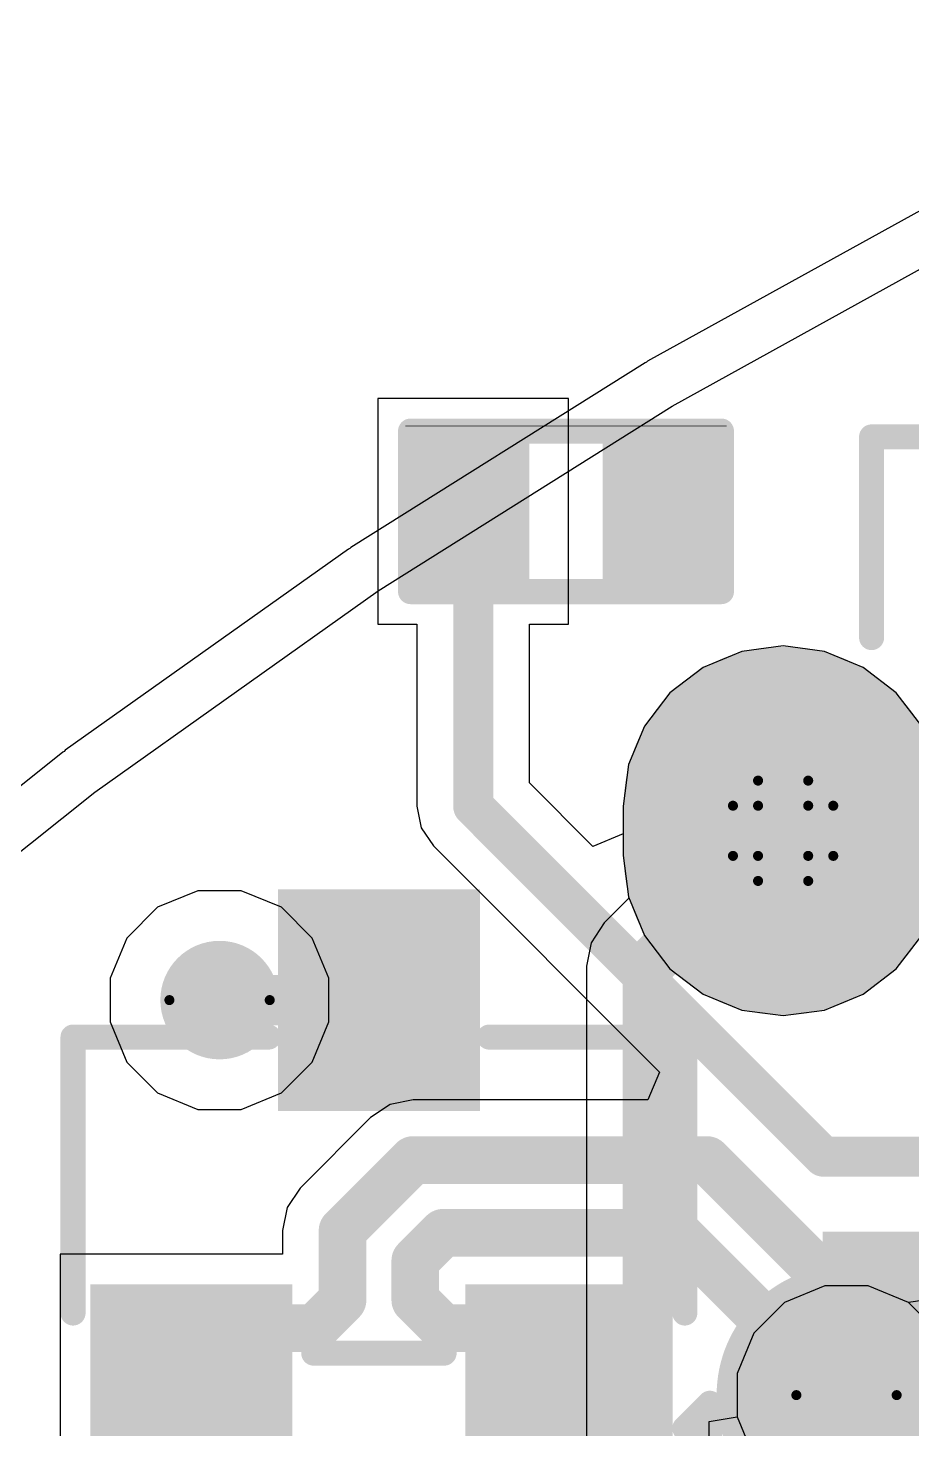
# Model space of a CAD drawing. Header units: inches. Extents: x -30 to 282, y -86 to 78.
# Drawn here: x -9.1 to -4.62, y -23.41 to -16.32 of the extents above; entities that cross this region are included whole.
import ezdxf

# ---------------------------------------------------------------- set-up
doc = ezdxf.new("R2010")
doc.units = ezdxf.units.IN
for name, color, linetype in [('Board Outline', 216, 'Continuous'), ('Bottom Layer', 5, 'Continuous'), ('Bottom Overlay', 54, 'Continuous'), ('Bottom Paste', 16, 'Continuous'), ('Bottom Solder', 6, 'Continuous'), ('Drill Drawing', 1, 'Continuous'), ('GND 01', 76, 'Continuous'), ('GND 02', 16, 'Continuous'), ('Multi-Layer', 9, 'Continuous'), ('Pad Holes', 156, 'Continuous'), ('PWR', 156, 'Continuous'), ('SIG 01', 90, 'Continuous'), ('Top Layer', 1, 'Continuous'), ('Top Solder', 216, 'Continuous'), ('Via Holes', 16, 'Continuous')]:
    doc.layers.add(name, color=color, linetype=linetype)

# ---------------------------------------------------------------- blocks, each defined once
blk = doc.blocks.new('TYPE_C_31_D_06_B_47')
at = {"layer": 'Bottom Layer'}
h = blk.add_hatch(color=5, dxfattribs=at)
edge = h.paths.add_edge_path()
edge.add_arc((-2.525, -2.15), 0.55, 90, 270)
edge.add_line((-2.525, -2.7), (-2.275, -2.7))
edge.add_arc((-2.275, -2.15), 0.55, 270, 450)
edge.add_line((-2.275, -1.6), (-2.525, -1.6))
at = {"layer": 'Bottom Solder'}
h = blk.add_hatch(color=6, dxfattribs=at)
edge = h.paths.add_edge_path()
edge.add_arc((-2.525, -2.15), 0.6516, 90, 270)
edge.add_line((-2.525, -2.8016), (-2.275, -2.8016))
edge.add_arc((-2.275, -2.15), 0.6516, 270, 450)
edge.add_line((-2.275, -1.4984), (-2.525, -1.4984))
at = {"layer": 'GND 01'}
h = blk.add_hatch(color=76, dxfattribs=at)
edge = h.paths.add_edge_path()
edge.add_arc((-2.525, -2.15), 0.808, 90, 270)
edge.add_line((-2.525, -2.958), (-2.275, -2.958))
edge.add_arc((-2.275, -2.15), 0.808, 270, 450)
edge.add_line((-2.275, -1.342), (-2.525, -1.342))
at = {"layer": 'GND 02'}
h = blk.add_hatch(color=16, dxfattribs=at)
edge = h.paths.add_edge_path()
edge.add_arc((-2.525, -2.15), 0.808, 90, 270)
edge.add_line((-2.525, -2.958), (-2.275, -2.958))
edge.add_arc((-2.275, -2.15), 0.808, 270, 450)
edge.add_line((-2.275, -1.342), (-2.525, -1.342))
at = {"layer": 'Multi-Layer'}
h = blk.add_hatch(color=9, dxfattribs=at)
edge = h.paths.add_edge_path()
edge.add_arc((-2.525, -2.15), 0.55, 90, 270)
edge.add_line((-2.525, -2.7), (-2.275, -2.7))
edge.add_arc((-2.275, -2.15), 0.55, 270, 450)
edge.add_line((-2.275, -1.6), (-2.525, -1.6))
at = {"layer": 'Pad Holes'}
h = blk.add_hatch(color=7, dxfattribs=at)
edge = h.paths.add_edge_path()
edge.add_arc((-2.525, -2.15), 0.3, 90, 270)
edge.add_line((-2.525, -2.45), (-2.275, -2.45))
edge.add_arc((-2.275, -2.15), 0.3, 270, 450)
edge.add_line((-2.275, -1.85), (-2.525, -1.85))
at = {"layer": 'PWR'}
h = blk.add_hatch(color=156, dxfattribs=at)
edge = h.paths.add_edge_path()
edge.add_arc((-2.525, -2.15), 0.55, 90, 270)
edge.add_line((-2.525, -2.7), (-2.275, -2.7))
edge.add_arc((-2.275, -2.15), 0.55, 270, 450)
edge.add_line((-2.275, -1.6), (-2.525, -1.6))
at = {"layer": 'SIG 01'}
h = blk.add_hatch(color=90, dxfattribs=at)
edge = h.paths.add_edge_path()
edge.add_arc((-2.525, -2.15), 0.55, 90, 270)
edge.add_line((-2.525, -2.7), (-2.275, -2.7))
edge.add_arc((-2.275, -2.15), 0.55, 270, 450)
edge.add_line((-2.275, -1.6), (-2.525, -1.6))
at = {"layer": 'Top Layer'}
h = blk.add_hatch(color=1, dxfattribs=at)
edge = h.paths.add_edge_path()
edge.add_arc((-2.525, -2.15), 0.55, 90, 270)
edge.add_line((-2.525, -2.7), (-2.275, -2.7))
edge.add_arc((-2.275, -2.15), 0.55, 270, 450)
edge.add_line((-2.275, -1.6), (-2.525, -1.6))
at = {"layer": 'Top Solder'}
h = blk.add_hatch(color=216, dxfattribs=at)
edge = h.paths.add_edge_path()
edge.add_arc((-2.525, -2.15), 0.6516, 90, 270)
edge.add_line((-2.525, -2.8016), (-2.275, -2.8016))
edge.add_arc((-2.275, -2.15), 0.6516, 270, 450)
edge.add_line((-2.275, -1.4984), (-2.525, -1.4984))
at = {"layer": 'Bottom Overlay', "const_width": 0.127}
for points in [[(-4.3942, -1.7018), (-4.3942, 1.7018)], [(-3.3782, -1.7018), (-4.3942, -1.7018)]]:
    blk.add_lwpolyline(points, dxfattribs=at)
at = {"layer": 'Bottom Overlay', "const_width": 0.0635}
for points in [[(-4.4259, -1.7018, 1), (-4.3624, -1.7018, 1)], [(-4.4259, -1.7018, 1), (-4.3624, -1.7018, 1)], [(-3.4099, -1.7018, 1), (-3.3464, -1.7018, 1)]]:
    blk.add_lwpolyline(points, format="xyb", close=True, dxfattribs=at)
blk = doc.blocks.new('R___0402_B_91')
at = {"layer": 'Bottom Layer'}
for points in [[(-0.2413, 0.3175), (-0.2413, -0.3175), (-0.6985, -0.3175), (-0.6985, 0.3175)], [(0.6985, 0.3175), (0.6985, -0.3175), (0.2413, -0.3175), (0.2413, 0.3175)]]:
    blk.add_hatch(color=5, dxfattribs=at).paths.add_polyline_path(points)
at = {"layer": 'Bottom Paste'}
for points in [[(-0.2413, 0.3175), (-0.2413, -0.3175), (-0.6985, -0.3175), (-0.6985, 0.3175)], [(0.6985, 0.3175), (0.6985, -0.3175), (0.2413, -0.3175), (0.2413, 0.3175)]]:
    blk.add_hatch(color=16, dxfattribs=at).paths.add_polyline_path(points)
at = {"layer": 'Bottom Solder'}
for points in [[(-0.1863, 0.3725), (-0.1863, -0.3725), (-0.7535, -0.3725), (-0.7535, 0.3725)], [(0.7535, 0.3725), (0.7535, -0.3725), (0.1863, -0.3725), (0.1863, 0.3725)]]:
    blk.add_hatch(color=6, dxfattribs=at).paths.add_polyline_path(points)
at = {"layer": 'Bottom Overlay'}
for points, const_width in [([(-0.7874, -0.4064), (-0.7874, 0.4064)], 0.127), ([(-0.7874, 0.4064), (0.7874, 0.4064)], 0.127), ([(-0.8128, 0.4318), (0.8128, 0.4318)], 0.00323), ([(0.7874, -0.4064), (0.7874, 0.4064)], 0.127), ([(-0.7874, -0.4064), (0.7874, -0.4064)], 0.127)]:
    blk.add_lwpolyline(points, dxfattribs=dict(at, const_width=const_width))
for points, const_width in [([(-0.8191, 0.4064, 1), (-0.7556, 0.4064, 1)], 0.0635), ([(-0.8191, 0.4064, 1), (-0.7556, 0.4064, 1)], 0.0635), ([(-0.8136, 0.4318, 1), (-0.812, 0.4318, 1)], 0.00161), ([(0.7556, 0.4064, 1), (0.8191, 0.4064, 1)], 0.0635), ([(0.7556, 0.4064, 1), (0.8191, 0.4064, 1)], 0.0635), ([(0.812, 0.4318, 1), (0.8136, 0.4318, 1)], 0.00161), ([(-0.8191, -0.4064, 1), (-0.7556, -0.4064, 1)], 0.0635), ([(-0.8191, -0.4064, 1), (-0.7556, -0.4064, 1)], 0.0635), ([(0.7556, -0.4064, 1), (0.8191, -0.4064, 1)], 0.0635), ([(0.7556, -0.4064, 1), (0.8191, -0.4064, 1)], 0.0635)]:
    blk.add_lwpolyline(points, format="xyb", close=True, dxfattribs=dict(at, const_width=const_width))
blk = doc.blocks.new('S___23_B_123')
at = {"layer": 'Bottom Layer'}
for points in [[(-1.36, 1.46), (-0.54, 1.46), (-0.54, 0.54), (-1.36, 0.54)], [(0.54, 1.46), (1.36, 1.46), (1.36, 0.54), (0.54, 0.54)], [(-0.41, -0.54), (0.41, -0.54), (0.41, -1.46), (-0.41, -1.46)]]:
    blk.add_hatch(color=5, dxfattribs=at).paths.add_polyline_path(points)
at = {"layer": 'Bottom Paste'}
for points in [[(-1.36, 1.46), (-0.54, 1.46), (-0.54, 0.54), (-1.36, 0.54)], [(0.54, 1.46), (1.36, 1.46), (1.36, 0.54), (0.54, 0.54)], [(-0.41, -0.54), (0.41, -0.54), (0.41, -1.46), (-0.41, -1.46)]]:
    blk.add_hatch(color=16, dxfattribs=at).paths.add_polyline_path(points)
at = {"layer": 'Bottom Solder'}
for points in [[(-1.4616, 1.5616), (-0.4384, 1.5616), (-0.4384, 0.4384), (-1.4616, 0.4384)], [(0.4384, 1.5616), (1.4616, 1.5616), (1.4616, 0.4384), (0.4384, 0.4384)], [(-0.5116, -0.4384), (0.5116, -0.4384), (0.5116, -1.5616), (-0.5116, -1.5616)]]:
    blk.add_hatch(color=6, dxfattribs=at).paths.add_polyline_path(points)
at = {"layer": 'Bottom Overlay', "const_width": 0.127}
for points in [[(-1.6764, 1.2954), (-1.6764, 1.0414)], [(-1.5494, 1.1684), (-1.6764, 1.2954)], [(-1.5494, 1.1684), (-1.6764, 1.0414)], [(0.3302, 0.7874), (-0.3302, 0.7874)], [(-1.5494, 0.5842), (-1.5494, -0.8128)], [(1.5494, 0.5842), (1.5494, -0.8128)], [(-0.5588, -0.8128), (-1.5494, -0.8128)], [(1.5494, -0.8128), (0.5588, -0.8128)]]:
    blk.add_lwpolyline(points, dxfattribs=at)
at = {"layer": 'Bottom Overlay', "const_width": 0.0635}
for points in [[(-1.7082, 1.2954, 1), (-1.6446, 1.2954, 1)], [(-1.7082, 1.2954, 1), (-1.6446, 1.2954, 1)], [(-1.5812, 1.1684, 1), (-1.5176, 1.1684, 1)], [(-1.5812, 1.1684, 1), (-1.5176, 1.1684, 1)], [(-1.7082, 1.0414, 1), (-1.6446, 1.0414, 1)], [(-1.7082, 1.0414, 1), (-1.6446, 1.0414, 1)], [(-0.3619, 0.7874, 1), (-0.2984, 0.7874, 1)], [(0.2984, 0.7874, 1), (0.3619, 0.7874, 1)], [(-1.5812, 0.5842, 1), (-1.5176, 0.5842, 1)], [(1.5176, 0.5842, 1), (1.5812, 0.5842, 1)], [(-1.5812, -0.8128, 1), (-1.5176, -0.8128, 1)], [(-1.5812, -0.8128, 1), (-1.5176, -0.8128, 1)], [(-0.5905, -0.8128, 1), (-0.5271, -0.8128, 1)], [(0.5271, -0.8128, 1), (0.5905, -0.8128, 1)], [(1.5176, -0.8128, 1), (1.5812, -0.8128, 1)], [(1.5176, -0.8128, 1), (1.5812, -0.8128, 1)]]:
    blk.add_lwpolyline(points, format="xyb", close=True, dxfattribs=at)

msp = doc.modelspace()

# ---------------------------------------------------------------- hatches: boundary and pattern name
at = {"layer": 'Bottom Layer'}
h = msp.add_hatch(color=5, dxfattribs=at)
edge = h.paths.add_edge_path()
edge.add_arc((-8.1288, -21.241), 0.3, 0, 360)
h = msp.add_hatch(color=5, dxfattribs=at)
edge = h.paths.add_edge_path()
edge.add_arc((-4.953, -23.241), 0.3, 0, 360)
msp.add_hatch(color=5, dxfattribs=at).paths.add_polyline_path([(-5.1933, -23.3742), (-4.6868, -23.3742), (-4.6868, -22.9304), (-5.1933, -22.9304)])
at = {"layer": 'GND 01'}
h = msp.add_hatch(color=76, dxfattribs=at)
edge = h.paths.add_edge_path()
edge.add_arc((-4.953, -23.241), 0.658, 0, 360)
at = {"layer": 'GND 02'}
h = msp.add_hatch(color=16, dxfattribs=at)
edge = h.paths.add_edge_path()
edge.add_arc((-4.953, -23.241), 0.658, 0, 360)
at = {"layer": 'PWR'}
h = msp.add_hatch(color=156, dxfattribs=at)
edge = h.paths.add_edge_path()
edge.add_arc((-8.1288, -21.241), 0.3, 0, 360)
h = msp.add_hatch(color=156, dxfattribs=at)
edge = h.paths.add_edge_path()
edge.add_arc((-4.953, -23.241), 0.3, 0, 360)
at = {"layer": 'SIG 01'}
h = msp.add_hatch(color=90, dxfattribs=at)
edge = h.paths.add_edge_path()
edge.add_arc((-8.1288, -21.241), 0.3, 0, 360)
h = msp.add_hatch(color=90, dxfattribs=at)
edge = h.paths.add_edge_path()
edge.add_arc((-4.953, -23.241), 0.3, 0, 360)
at = {"layer": 'Top Layer'}
h = msp.add_hatch(color=1, dxfattribs=at)
edge = h.paths.add_edge_path()
edge.add_arc((-8.1288, -21.241), 0.3, 0, 360)
for points in [[(-5.0736, -22.6545), (-1.2586, -22.6545), (-1.2586, -22.4132), (-5.0736, -22.4132)], [(-5.0705, -23.4263), (-4.8292, -23.4263), (-4.8292, -22.4132), (-5.0705, -22.4132)]]:
    msp.add_hatch(color=1, dxfattribs=at).paths.add_polyline_path(points)
h = msp.add_hatch(color=1, dxfattribs=at)
edge = h.paths.add_edge_path()
edge.add_arc((-4.953, -23.241), 0.3, 0, 360)
at = {"layer": 'Via Holes'}
h = msp.add_hatch(color=7, dxfattribs=at)
edge = h.paths.add_edge_path()
edge.add_arc((-8.1288, -21.241), 0.15, 0, 360)
h = msp.add_hatch(color=7, dxfattribs=at)
edge = h.paths.add_edge_path()
edge.add_arc((-4.953, -23.241), 0.15, 0, 360)

# ---------------------------------------------------------------- linework, layer by layer
at = {"layer": 'Board Outline', "const_width": 0.254}
msp.add_lwpolyline([(37.4947, -16.4465, -2.502525), (-17.2929, -16.4465)], format="xyb", dxfattribs=at)
at = {"layer": 'Bottom Layer'}
for p, q in [((-6.3612, -18.1951), (-7.3264, -18.1951)), ((-7.3264, -18.1951), (-7.3264, -19.3381)), ((-6.3612, -19.3381), (-6.3612, -18.1951)), ((-7.3264, -19.3381), (-7.1287, -19.3381)), ((-7.1287, -19.3381), (-7.1287, -20.2593)), ((-6.559, -20.1413), (-6.559, -19.3381)), ((-6.559, -19.3381), (-6.3612, -19.3381)), ((-5.4841, -19.4755), (-5.6797, -19.5565)), ((-5.2742, -19.4479), (-5.4841, -19.4755)), ((-5.0643, -19.4755), (-5.2742, -19.4479)), ((-4.8687, -19.5565), (-5.0643, -19.4755)), ((-5.6797, -19.5565), (-5.8476, -19.6854)), ((-4.7008, -19.6854), (-4.8687, -19.5565)), ((-5.8476, -19.6854), (-5.9765, -19.8533)), ((-4.5719, -19.8533), (-4.7008, -19.6854)), ((-5.9765, -19.8533), (-6.0575, -20.0489)), ((-6.0575, -20.0489), (-6.0851, -20.2588)), ((-6.2375, -20.4627), (-6.559, -20.1413)), ((-7.1287, -20.2593), (-7.1287, -20.2593)), ((-7.1287, -20.2593), (-7.107, -20.3683)), ((-6.0851, -20.2588), (-6.0851, -20.3996)), ((-7.107, -20.3683), (-7.0453, -20.4607)), ((-6.0851, -20.3996), (-6.2375, -20.4627)), ((-7.0453, -20.4607), (-5.9003, -21.6057)), ((-5.9003, -21.6057), (-5.9587, -21.7465)), ((-7.2651, -21.7696), (-7.3639, -21.8356)), ((-7.1487, -21.7465), (-7.2651, -21.7696)), ((-5.9587, -21.7465), (-7.1487, -21.7465)), ((-7.3639, -21.8356), (-7.7209, -22.1927)), ((-7.7209, -22.1927), (-7.7869, -22.2914)), ((-7.7869, -22.2914), (-7.8101, -22.4078)), ((-7.8101, -22.4078), (-7.8101, -22.527)), ((-7.8101, -22.527), (-8.9356, -22.527)), ((-8.9356, -22.527), (-8.9356, -23.955))]:
    msp.add_line(p, q, dxfattribs=at)
for points, const_width in [([(-6.8438, -20.2593), (-6.8438, -18.7666)], 0.2032), ([(-6.8438, -20.2593), (-5.0693, -22.0338)], 0.2032), ([(-8.1288, -21.241), (-7.3216, -21.241)], 0.254), ([(-7.5058, -22.4078), (-7.1487, -22.0507)], 0.2413), ([(-7.1487, -22.0507), (-5.6592, -22.0507)], 0.2413), ([(-5.6592, -22.0507), (-5.1102, -22.5997)], 0.2413), ([(-5.0693, -22.0338), (-3.9892, -22.0338)], 0.2032), ([(-7.5058, -22.7603), (-7.5058, -22.4078)], 0.2413), ([(-7.1375, -22.5604), (-6.9961, -22.419)], 0.2413), ([(-6.9961, -22.419), (-5.8117, -22.419)], 0.2413), ([(-5.8117, -22.419), (-5.2628, -22.9679)], 0.2413), ([(-7.1375, -22.7603), (-7.1375, -22.5604)], 0.2413), ([(-5.1102, -22.5997), (-4.3987, -22.5997)], 0.2413), ([(-7.6471, -22.9016), (-7.5058, -22.7603)], 0.2413), ([(-7.1375, -22.7603), (-6.9961, -22.9016)], 0.2413), ([(-8.2716, -23.191), (-7.9823, -22.9016)], 0.2413), ([(-7.9823, -22.9016), (-7.6471, -22.9016)], 0.2413), ([(-6.9961, -22.9016), (-6.661, -22.9016)], 0.2413), ([(-6.661, -22.9016), (-6.3716, -23.191)], 0.2413), ([(-5.2628, -22.9679), (-4.3987, -22.9679)], 0.2413), ([(-8.2716, -23.241), (-8.2716, -23.191)], 0.2413), ([(-8.2716, -23.291), (-8.2716, -23.241)], 0.2413), ([(-6.3716, -23.241), (-6.3716, -23.191)], 0.2413), ([(-6.3716, -23.291), (-6.3716, -23.241)], 0.2413), ([(-8.2716, -23.291), (-7.9823, -23.5804)], 0.2413), ([(-6.661, -23.5804), (-6.3716, -23.291)], 0.2413)]:
    msp.add_lwpolyline(points, dxfattribs=dict(at, const_width=const_width))
for points, const_width in [([(-6.8946, -18.7666, 1), (-6.793, -18.7666, 1)], 0.1016), ([(-6.8946, -20.2593, 1), (-6.793, -20.2593, 1)], 0.1016), ([(-6.8946, -20.2593, 1), (-6.793, -20.2593, 1)], 0.1016), ([(-8.1923, -21.241, 1), (-8.0653, -21.241, 1)], 0.127), ([(-7.3851, -21.241, 1), (-7.2581, -21.241, 1)], 0.127), ([(-7.209, -22.0507, 1), (-7.0884, -22.0507, 1)], 0.1206), ([(-7.209, -22.0507, 1), (-7.0884, -22.0507, 1)], 0.1206), ([(-5.7195, -22.0507, 1), (-5.5988, -22.0507, 1)], 0.1206), ([(-5.7195, -22.0507, 1), (-5.5988, -22.0507, 1)], 0.1206), ([(-5.1201, -22.0338, 1), (-5.0185, -22.0338, 1)], 0.1016), ([(-5.1201, -22.0338, 1), (-5.0185, -22.0338, 1)], 0.1016), ([(-7.5661, -22.4078, 1), (-7.4455, -22.4078, 1)], 0.1206), ([(-7.5661, -22.4078, 1), (-7.4455, -22.4078, 1)], 0.1206), ([(-7.0565, -22.419, 1), (-6.9358, -22.419, 1)], 0.1206), ([(-7.0565, -22.419, 1), (-6.9358, -22.419, 1)], 0.1206), ([(-5.872, -22.419, 1), (-5.7514, -22.419, 1)], 0.1206), ([(-5.872, -22.419, 1), (-5.7514, -22.419, 1)], 0.1206), ([(-7.1978, -22.5604, 1), (-7.0772, -22.5604, 1)], 0.1206), ([(-7.1978, -22.5604, 1), (-7.0772, -22.5604, 1)], 0.1206), ([(-5.1706, -22.5997, 1), (-5.0499, -22.5997, 1)], 0.1206), ([(-5.1706, -22.5997, 1), (-5.0499, -22.5997, 1)], 0.1206), ([(-7.5661, -22.7603, 1), (-7.4455, -22.7603, 1)], 0.1206), ([(-7.5661, -22.7603, 1), (-7.4455, -22.7603, 1)], 0.1206), ([(-7.1978, -22.7603, 1), (-7.0772, -22.7603, 1)], 0.1206), ([(-7.1978, -22.7603, 1), (-7.0772, -22.7603, 1)], 0.1206), ([(-8.0426, -22.9016, 1), (-7.922, -22.9016, 1)], 0.1206), ([(-8.0426, -22.9016, 1), (-7.922, -22.9016, 1)], 0.1206), ([(-7.7075, -22.9016, 1), (-7.5868, -22.9016, 1)], 0.1206), ([(-7.7075, -22.9016, 1), (-7.5868, -22.9016, 1)], 0.1206), ([(-7.0565, -22.9016, 1), (-6.9358, -22.9016, 1)], 0.1206), ([(-7.0565, -22.9016, 1), (-6.9358, -22.9016, 1)], 0.1206), ([(-6.7213, -22.9016, 1), (-6.6007, -22.9016, 1)], 0.1206), ([(-6.7213, -22.9016, 1), (-6.6007, -22.9016, 1)], 0.1206), ([(-5.3231, -22.9679, 1), (-5.2025, -22.9679, 1)], 0.1206), ([(-5.3231, -22.9679, 1), (-5.2025, -22.9679, 1)], 0.1206), ([(-8.332, -23.191, 1), (-8.2113, -23.191, 1)], 0.1206), ([(-8.332, -23.191, 1), (-8.2113, -23.191, 1)], 0.1206), ([(-8.332, -23.241, 1), (-8.2113, -23.241, 1)], 0.1206), ([(-8.332, -23.241, 1), (-8.2113, -23.241, 1)], 0.1206), ([(-6.432, -23.191, 1), (-6.3113, -23.191, 1)], 0.1206), ([(-6.432, -23.191, 1), (-6.3113, -23.191, 1)], 0.1206), ([(-6.432, -23.241, 1), (-6.3113, -23.241, 1)], 0.1206), ([(-6.432, -23.241, 1), (-6.3113, -23.241, 1)], 0.1206), ([(-8.332, -23.291, 1), (-8.2113, -23.291, 1)], 0.1206), ([(-8.332, -23.291, 1), (-8.2113, -23.291, 1)], 0.1206), ([(-6.432, -23.291, 1), (-6.3113, -23.291, 1)], 0.1206), ([(-6.432, -23.291, 1), (-6.3113, -23.291, 1)], 0.1206)]:
    msp.add_lwpolyline(points, format="xyb", close=True, dxfattribs=dict(at, const_width=const_width))
at = {"layer": 'Drill Drawing', "const_width": 0.0508}
for points in [[(-5.4012, -20.2568), (-5.4012, -20.1298)], [(-5.4012, -20.1298), (-5.1472, -20.1298)], [(-5.1472, -20.2568), (-5.1472, -20.1298)], [(-5.5282, -20.5108), (-5.5282, -20.2568)], [(-5.5282, -20.2568), (-5.4012, -20.2568)], [(-5.1472, -20.2568), (-5.0202, -20.2568)], [(-5.0202, -20.5108), (-5.0202, -20.2568)], [(-5.5282, -20.5108), (-5.4012, -20.5108)], [(-5.4012, -20.6378), (-5.4012, -20.5108)], [(-5.1472, -20.5108), (-5.0202, -20.5108)], [(-5.1472, -20.6378), (-5.1472, -20.5108)], [(-5.4012, -20.6378), (-5.1472, -20.6378)]]:
    msp.add_lwpolyline(points, dxfattribs=at)
at = {"layer": 'Drill Drawing'}
for points, const_width in [([(-5.4139, -20.1298, 1), (-5.3885, -20.1298, 1)], 0.0254), ([(-5.4139, -20.1298, 1), (-5.3885, -20.1298, 1)], 0.0254), ([(-5.1599, -20.1298, 1), (-5.1345, -20.1298, 1)], 0.0254), ([(-5.1599, -20.1298, 1), (-5.1345, -20.1298, 1)], 0.0254), ([(-5.5409, -20.2568, 1), (-5.5155, -20.2568, 1)], 0.0254), ([(-5.5409, -20.2568, 1), (-5.5155, -20.2568, 1)], 0.0254), ([(-5.4139, -20.2568, 1), (-5.3885, -20.2568, 1)], 0.0254), ([(-5.4139, -20.2568, 1), (-5.3885, -20.2568, 1)], 0.0254), ([(-5.1599, -20.2568, 1), (-5.1345, -20.2568, 1)], 0.0254), ([(-5.1599, -20.2568, 1), (-5.1345, -20.2568, 1)], 0.0254), ([(-5.0329, -20.2568, 1), (-5.0075, -20.2568, 1)], 0.0254), ([(-5.0329, -20.2568, 1), (-5.0075, -20.2568, 1)], 0.0254), ([(-5.5409, -20.5108, 1), (-5.5155, -20.5108, 1)], 0.0254), ([(-5.5409, -20.5108, 1), (-5.5155, -20.5108, 1)], 0.0254), ([(-5.4139, -20.5108, 1), (-5.3885, -20.5108, 1)], 0.0254), ([(-5.4139, -20.5108, 1), (-5.3885, -20.5108, 1)], 0.0254), ([(-5.1599, -20.5108, 1), (-5.1345, -20.5108, 1)], 0.0254), ([(-5.1599, -20.5108, 1), (-5.1345, -20.5108, 1)], 0.0254), ([(-5.0329, -20.5108, 1), (-5.0075, -20.5108, 1)], 0.0254), ([(-5.0329, -20.5108, 1), (-5.0075, -20.5108, 1)], 0.0254), ([(-5.4139, -20.6378, 1), (-5.3885, -20.6378, 1)], 0.0254), ([(-5.4139, -20.6378, 1), (-5.3885, -20.6378, 1)], 0.0254), ([(-5.1599, -20.6378, 1), (-5.1345, -20.6378, 1)], 0.0254), ([(-5.1599, -20.6378, 1), (-5.1345, -20.6378, 1)], 0.0254), ([(-7.8748, -21.241, 1), (-8.3828, -21.241, 1)], 0.0508), ([(-8.3955, -21.241, 1), (-8.3701, -21.241, 1)], 0.0254), ([(-7.8875, -21.241, 1), (-7.8621, -21.241, 1)], 0.0254), ([(-4.699, -23.241, 1), (-5.207, -23.241, 1)], 0.0508), ([(-5.2197, -23.241, 1), (-5.1943, -23.241, 1)], 0.0254), ([(-4.7117, -23.241, 1), (-4.6863, -23.241, 1)], 0.0254)]:
    msp.add_lwpolyline(points, format="xyb", close=True, dxfattribs=dict(at, const_width=const_width))
at = {"layer": 'PWR'}
for p, q in [((-4.4211, -17.1557), (-5.9611, -18.0067)), ((-5.8358, -18.2334), (-4.2959, -17.3823)), ((-5.9736, -18.0141), (-7.4633, -18.9502)), ((-5.9667, -18.0115), (-5.9736, -18.0141)), ((-5.9611, -18.0067), (-5.9667, -18.0115)), ((-7.3255, -19.1695), (-5.8358, -18.2334)), ((-7.4754, -18.9583), (-8.9103, -19.9764)), ((-7.4687, -18.9553), (-7.4754, -18.9583)), ((-7.4633, -18.9502), (-7.4687, -18.9553)), ((-8.7605, -20.1876), (-7.3255, -19.1695)), ((-5.4841, -19.4755), (-5.6797, -19.5565)), ((-5.2742, -19.4479), (-5.4841, -19.4755)), ((-5.0643, -19.4755), (-5.2742, -19.4479)), ((-4.8687, -19.5565), (-5.0643, -19.4755)), ((-5.6797, -19.5565), (-5.8476, -19.6854)), ((-4.7008, -19.6854), (-4.8687, -19.5565)), ((-5.8476, -19.6854), (-5.9765, -19.8533)), ((-4.5719, -19.8533), (-4.7008, -19.6854)), ((-5.9765, -19.8533), (-6.0575, -20.0489)), ((-8.9219, -19.9851), (-10.2975, -21.0821)), ((-8.9154, -19.9818), (-8.9219, -19.9851)), ((-8.9103, -19.9764), (-8.9154, -19.9818)), ((-6.0575, -20.0489), (-6.0851, -20.2588)), ((-10.1361, -21.2846), (-8.7605, -20.1876)), ((-6.0851, -20.2588), (-6.0851, -20.5088)), ((-6.0851, -20.5088), (-6.0575, -20.7187)), ((-8.239, -20.687), (-8.4426, -20.7713)), ((-8.0186, -20.687), (-8.239, -20.687)), ((-7.815, -20.7713), (-8.0186, -20.687)), ((-8.4426, -20.7713), (-8.5985, -20.9272)), ((-7.6592, -20.9272), (-7.815, -20.7713)), ((-6.0575, -20.7187), (-5.9765, -20.9143)), ((-5.9765, -20.9143), (-5.8476, -21.0822)), ((-4.7008, -21.0822), (-4.5719, -20.9143)), ((-8.5985, -20.9272), (-8.6828, -21.1308)), ((-7.5748, -21.1308), (-7.6592, -20.9272)), ((-8.6828, -21.1308), (-8.6828, -21.3512)), ((-7.5748, -21.3512), (-7.5748, -21.1308)), ((-5.8476, -21.0822), (-5.6797, -21.2111)), ((-4.8687, -21.2111), (-4.7008, -21.0822)), ((-5.6797, -21.2111), (-5.4841, -21.2921)), ((-5.0643, -21.2921), (-4.8687, -21.2111)), ((-5.4841, -21.2921), (-5.2742, -21.3197)), ((-5.2742, -21.3197), (-5.0643, -21.2921)), ((-8.6828, -21.3512), (-8.5985, -21.5548)), ((-7.6592, -21.5548), (-7.5748, -21.3512)), ((-8.5985, -21.5548), (-8.4426, -21.7107)), ((-7.815, -21.7107), (-7.6592, -21.5548)), ((-8.4426, -21.7107), (-8.239, -21.795)), ((-8.0186, -21.795), (-7.815, -21.7107)), ((-8.239, -21.795), (-8.0186, -21.795)), ((-5.0632, -22.687), (-5.2668, -22.7713)), ((-4.8428, -22.687), (-5.0632, -22.687)), ((-4.6392, -22.7713), (-4.8428, -22.687)), ((-5.2668, -22.7713), (-5.4227, -22.9272)), ((-4.4833, -22.9272), (-4.6392, -22.7713)), ((-5.4227, -22.9272), (-5.507, -23.1308)), ((-5.507, -23.1308), (-5.507, -23.3512)), ((-5.507, -23.3512), (-5.4227, -23.5548))]:
    msp.add_line(p, q, dxfattribs=at)
at = {"layer": 'SIG 01'}
for p, q in [((-5.4841, -19.4755), (-5.6797, -19.5565)), ((-5.2742, -19.4479), (-5.4841, -19.4755)), ((-5.0643, -19.4755), (-5.2742, -19.4479)), ((-4.8687, -19.5565), (-5.0643, -19.4755)), ((-5.6797, -19.5565), (-5.8476, -19.6854)), ((-4.7008, -19.6854), (-4.8687, -19.5565)), ((-5.8476, -19.6854), (-5.9765, -19.8533)), ((-4.5719, -19.8533), (-4.7008, -19.6854)), ((-5.9765, -19.8533), (-6.0575, -20.0489)), ((-6.0575, -20.0489), (-6.0851, -20.2588)), ((-6.0851, -20.2588), (-6.0851, -20.5088)), ((-6.0851, -20.5088), (-6.0575, -20.7187)), ((-6.0575, -20.7187), (-5.9765, -20.9143)), ((-5.9765, -20.9143), (-5.8476, -21.0822)), ((-4.7008, -21.0822), (-4.5719, -20.9143)), ((-5.8476, -21.0822), (-5.6797, -21.2111)), ((-4.8687, -21.2111), (-4.7008, -21.0822)), ((-5.6797, -21.2111), (-5.4841, -21.2921)), ((-5.0643, -21.2921), (-4.8687, -21.2111)), ((-5.4841, -21.2921), (-5.2742, -21.3197)), ((-5.2742, -21.3197), (-5.0643, -21.2921)), ((-5.0632, -22.687), (-5.2668, -22.7713)), ((-4.8428, -22.687), (-5.0632, -22.687)), ((-4.6392, -22.7713), (-4.8428, -22.687)), ((-4.3976, -22.7367), (-4.6392, -22.7713)), ((-5.2668, -22.7713), (-5.4227, -22.9272)), ((-5.4227, -22.9272), (-5.507, -23.1308)), ((-5.507, -23.1308), (-5.507, -23.3512)), ((-5.507, -23.3512), (-5.4227, -23.5548))]:
    msp.add_line(p, q, dxfattribs=at)
at = {"layer": 'Top Layer'}
for p, q in [((-5.4841, -19.4755), (-5.6797, -19.5565)), ((-5.2742, -19.4479), (-5.4841, -19.4755)), ((-5.0643, -19.4755), (-5.2742, -19.4479)), ((-4.8687, -19.5565), (-5.0643, -19.4755)), ((-5.6797, -19.5565), (-5.8476, -19.6854)), ((-4.7008, -19.6854), (-4.8687, -19.5565)), ((-5.8476, -19.6854), (-5.9765, -19.8533)), ((-4.5719, -19.8533), (-4.7008, -19.6854)), ((-5.9765, -19.8533), (-6.0575, -20.0489)), ((-6.0575, -20.0489), (-6.0851, -20.2588)), ((-6.0851, -20.2588), (-6.0851, -20.5088)), ((-6.0851, -20.5088), (-6.0575, -20.7187)), ((-6.0549, -20.725), (-6.1799, -20.85)), ((-6.0575, -20.7187), (-6.0549, -20.725)), ((-6.1799, -20.85), (-6.2473, -20.9508)), ((-6.2473, -20.9508), (-6.2709, -21.0698)), ((-6.2709, -21.0698), (-6.2709, -24.4978)), ((-5.6494, -23.3753), (-5.507, -23.3512)), ((-5.6494, -24.2068), (-5.6494, -23.3753)), ((-5.507, -23.3512), (-5.4227, -23.5548))]:
    msp.add_line(p, q, dxfattribs=at)
at = {"layer": 'Top Layer', "const_width": 0.254}
for points in [[(-5.9602, -21.0698), (-5.2742, -20.3838)], [(-5.2742, -20.3838), (-0.9742, -20.3838)], [(-5.9602, -24.4978), (-5.9602, -21.0698)]]:
    msp.add_lwpolyline(points, dxfattribs=at)
at = {"layer": 'Top Layer', "const_width": 0.127}
for points in [[(-5.3377, -20.3838, 1), (-5.2107, -20.3838, 1)], [(-5.3377, -20.3838, 1), (-5.2107, -20.3838, 1)], [(-6.0237, -21.0698, 1), (-5.8967, -21.0698, 1)], [(-6.0237, -21.0698, 1), (-5.8967, -21.0698, 1)]]:
    msp.add_lwpolyline(points, format="xyb", close=True, dxfattribs=at)

# ---------------------------------------------------------------- block references
msp.add_blockref('R___0402_B_91', (-6.3739, -18.7666))
for name, p, rotation in [('TYPE_C_31_D_06_B_47', (-3.1242, -22.7838), 270), ('S___23_B_123', (-7.3216, -22.241), 180)]:
    msp.add_blockref(name, p, dxfattribs=dict(rotation=rotation))

doc.saveas('drawing.dxf')
